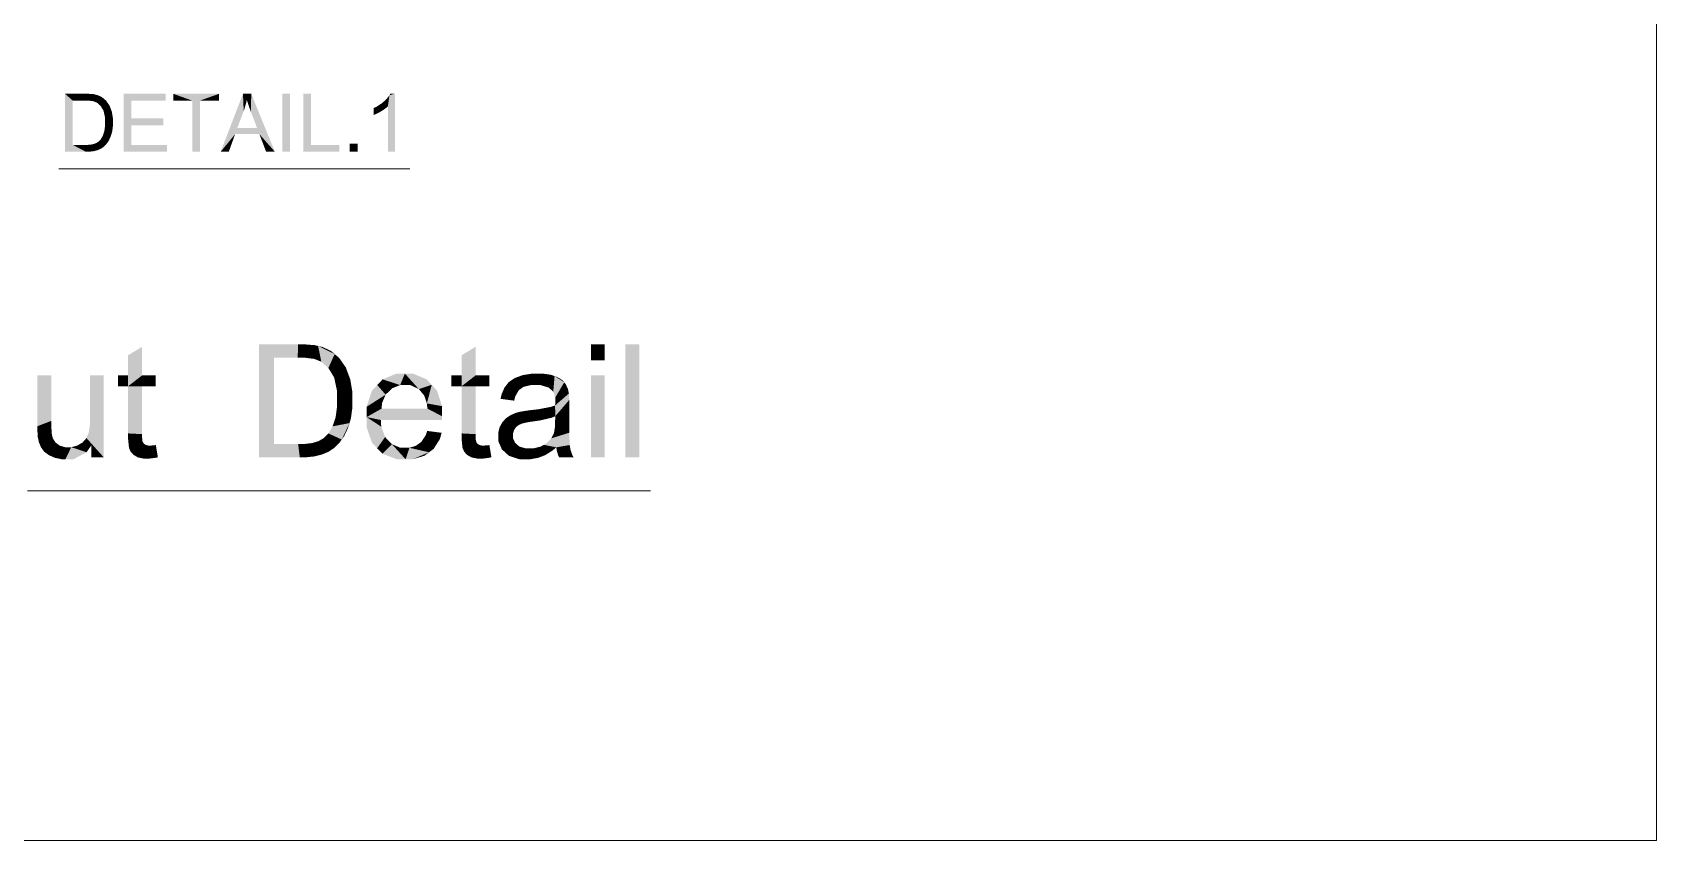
# Model space of a CAD drawing. Header units: millimetres. Extents: x 2 to 579, y 1 to 405.
# Drawn here: x 214.17 to 244.4, y 77.29 to 92.35 of the extents above; entities that cross this region are included whole.
import ezdxf

# ---------------------------------------------------------------- set-up
doc = ezdxf.new("R2010")
doc.units = ezdxf.units.MM
doc.linetypes.add('XKITLINE00', pattern=[0])
doc.layers.add('LinkedObject', color=7, linetype='Continuous', lineweight=0)

# ---------------------------------------------------------------- blocks, each defined once
blk = doc.blocks.new('*A4')
at = {"layer": 'LinkedObject'}
for points in [[(214.773, 91.204), (214.916, 91.077), (214.773, 90.124)], [(215.142, 91.077), (214.773, 91.204), (215.145, 91.204)], [(214.916, 91.077), (214.773, 91.204), (215.142, 91.077)], [(214.773, 90.124), (214.916, 91.077), (214.916, 90.252)], [(215.145, 91.204), (215.206, 91.077), (215.142, 91.077)], [(215.208, 91.204), (215.206, 91.077), (215.145, 91.204)], [(215.208, 91.204), (215.299, 91.066), (215.206, 91.077)], [(215.304, 91.197), (215.299, 91.066), (215.208, 91.204)], [(215.337, 91.189), (215.299, 91.066), (215.304, 91.197)], [(215.337, 91.189), (215.327, 91.055), (215.299, 91.066)], [(215.327, 91.055), (215.337, 91.189), (215.367, 91.039)], [(215.462, 91.14), (215.337, 91.189), (215.383, 91.178)], [(215.495, 91.112), (215.337, 91.189), (215.462, 91.14)], [(215.435, 90.978), (215.337, 91.189), (215.495, 91.112)], [(215.367, 91.039), (215.337, 91.189), (215.435, 90.978)], [(215.495, 91.112), (215.463, 90.933), (215.435, 90.978)], [(215.538, 91.075), (215.463, 90.933), (215.495, 91.112)], [(215.602, 90.983), (215.463, 90.933), (215.538, 91.075)], [(216.006, 90.746), (215.864, 90.124), (215.864, 91.204)], [(216.006, 90.746), (215.864, 91.204), (216.006, 91.077)], [(216.645, 91.077), (215.864, 91.204), (216.645, 91.204)], [(216.006, 91.077), (215.864, 91.204), (216.645, 91.077)], [(216.786, 91.204), (217.141, 91.077), (216.786, 91.077)], [(217.284, 91.077), (217.141, 91.077), (216.786, 91.204)], [(217.284, 91.077), (216.786, 91.204), (217.641, 91.204)], [(217.141, 90.124), (217.284, 91.077), (217.284, 90.124)], [(217.141, 91.077), (217.284, 91.077), (217.141, 90.124)], [(217.284, 91.077), (217.641, 91.204), (217.641, 91.077)], [(218.085, 91.204), (218.099, 90.884), (217.67, 90.124)], [(218.099, 90.884), (218.085, 91.204), (218.117, 90.936)], [(218.117, 90.936), (218.085, 91.204), (218.146, 91.039)], [(218.146, 91.039), (218.085, 91.204), (218.157, 91.091)], [(218.239, 91.204), (218.157, 91.091), (218.085, 91.204)], [(218.157, 91.091), (218.239, 91.204), (218.17, 91.047)], [(218.17, 91.047), (218.239, 91.204), (218.208, 90.935)], [(218.208, 90.935), (218.239, 91.204), (218.234, 90.866)], [(218.234, 90.866), (218.239, 91.204), (218.347, 90.568)], [(218.347, 90.568), (218.239, 91.204), (218.391, 90.452)], [(218.391, 90.452), (218.239, 91.204), (218.679, 90.124)], [(218.96, 91.204), (218.818, 90.124), (218.818, 91.204)], [(218.96, 90.124), (218.818, 90.124), (218.96, 91.204)], [(219.349, 91.204), (219.206, 90.124), (219.206, 91.204)], [(219.349, 90.252), (219.206, 90.124), (219.349, 91.204)], [(220.696, 90.901), (220.573, 90.964), (220.67, 91.027)], [(220.712, 91.064), (220.782, 90.969), (220.67, 91.027)], [(220.67, 91.027), (220.782, 90.969), (220.696, 90.901)], [(220.782, 90.969), (220.712, 91.064), (220.753, 91.102)], [(220.812, 91.174), (220.782, 90.969), (220.753, 91.102)], [(220.782, 90.124), (220.812, 91.174), (220.915, 90.124)], [(220.782, 90.969), (220.812, 91.174), (220.782, 90.124)], [(220.915, 91.209), (220.812, 91.174), (220.829, 91.209)], [(220.915, 90.124), (220.812, 91.174), (220.915, 91.209)], [(215.463, 90.933), (215.602, 90.983), (215.49, 90.887)], [(215.49, 90.887), (215.602, 90.983), (215.623, 90.927)], [(215.623, 90.927), (215.518, 90.757), (215.49, 90.887)], [(215.644, 90.871), (215.518, 90.757), (215.623, 90.927)], [(215.665, 90.742), (215.518, 90.757), (215.644, 90.871)], [(215.665, 90.67), (215.518, 90.757), (215.665, 90.742)], [(215.518, 90.757), (215.665, 90.67), (215.518, 90.672)], [(216.006, 90.619), (215.864, 90.124), (216.006, 90.746)], [(216.605, 90.619), (216.006, 90.746), (216.605, 90.746)], [(216.006, 90.619), (216.006, 90.746), (216.605, 90.619)], [(217.67, 90.124), (218.099, 90.884), (217.98, 90.568)], [(220.573, 90.964), (220.618, 90.855), (220.518, 90.938)], [(220.518, 90.938), (220.618, 90.855), (220.518, 90.809)], [(220.518, 90.809), (220.618, 90.855), (220.548, 90.821)], [(220.618, 90.855), (220.573, 90.964), (220.657, 90.878)], [(220.657, 90.878), (220.573, 90.964), (220.696, 90.901)], [(220.696, 90.901), (220.782, 90.969), (220.758, 90.946)], [(215.476, 90.421), (215.563, 90.295), (215.436, 90.353)], [(215.636, 90.452), (215.476, 90.421), (215.504, 90.507)], [(215.622, 90.405), (215.476, 90.421), (215.636, 90.452)], [(215.585, 90.326), (215.476, 90.421), (215.622, 90.405)], [(215.563, 90.295), (215.476, 90.421), (215.585, 90.326)], [(215.518, 90.611), (215.665, 90.609), (215.504, 90.507)], [(215.504, 90.507), (215.665, 90.609), (215.636, 90.452)], [(215.665, 90.67), (215.518, 90.611), (215.518, 90.672)], [(215.665, 90.609), (215.518, 90.611), (215.665, 90.67)], [(215.636, 90.452), (215.665, 90.609), (215.651, 90.5)], [(216.006, 90.252), (215.864, 90.124), (216.006, 90.619)], [(217.939, 90.452), (217.67, 90.124), (217.98, 90.568)], [(217.67, 90.124), (217.939, 90.452), (217.821, 90.124)], [(217.98, 90.568), (218.391, 90.452), (217.939, 90.452)], [(218.347, 90.568), (218.391, 90.452), (217.98, 90.568)], [(218.391, 90.452), (218.679, 90.124), (218.516, 90.124)], [(214.916, 90.252), (215.162, 90.124), (214.773, 90.124)], [(215.146, 90.252), (215.162, 90.124), (214.916, 90.252)], [(215.146, 90.252), (215.211, 90.124), (215.162, 90.124)], [(215.2, 90.252), (215.211, 90.124), (215.146, 90.252)], [(215.336, 90.143), (215.2, 90.252), (215.283, 90.262)], [(215.298, 90.134), (215.2, 90.252), (215.336, 90.143)], [(215.211, 90.124), (215.2, 90.252), (215.298, 90.134)], [(215.314, 90.272), (215.336, 90.143), (215.283, 90.262)], [(215.344, 90.282), (215.336, 90.143), (215.314, 90.272)], [(215.336, 90.143), (215.344, 90.282), (215.373, 90.152)], [(215.465, 90.197), (215.344, 90.282), (215.393, 90.31)], [(215.438, 90.179), (215.344, 90.282), (215.465, 90.197)], [(215.373, 90.152), (215.344, 90.282), (215.438, 90.179)], [(215.411, 90.328), (215.491, 90.215), (215.393, 90.31)], [(215.393, 90.31), (215.491, 90.215), (215.465, 90.197)], [(215.563, 90.295), (215.411, 90.328), (215.436, 90.353)], [(215.54, 90.264), (215.411, 90.328), (215.563, 90.295)], [(215.491, 90.215), (215.411, 90.328), (215.54, 90.264)], [(215.864, 90.124), (216.006, 90.252), (216.669, 90.124)], [(216.669, 90.124), (216.006, 90.252), (216.669, 90.252)], [(219.206, 90.124), (219.349, 90.252), (219.88, 90.124)], [(219.88, 90.124), (219.349, 90.252), (219.88, 90.252)], [(220.223, 90.276), (220.071, 90.124), (220.071, 90.276)], [(220.223, 90.124), (220.071, 90.124), (220.223, 90.276)], [(216.207, 86.49), (215.948, 85.957), (215.948, 86.334)], [(215.948, 85.957), (216.207, 86.49), (215.948, 85.757)], [(216.207, 85.957), (215.948, 85.757), (216.207, 86.49)], [(218.384, 86.536), (218.662, 86.288), (218.384, 84.43)], [(219.105, 86.288), (218.384, 86.536), (219.109, 86.536)], [(218.662, 86.288), (218.384, 86.536), (219.105, 86.288)], [(219.109, 86.536), (219.229, 86.288), (219.105, 86.288)], [(219.232, 86.536), (219.229, 86.288), (219.109, 86.536)], [(219.232, 86.536), (219.409, 86.266), (219.229, 86.288)], [(219.419, 86.521), (219.409, 86.266), (219.232, 86.536)], [(219.484, 86.506), (219.409, 86.266), (219.419, 86.521)], [(219.484, 86.506), (219.465, 86.244), (219.409, 86.266)], [(219.465, 86.244), (219.484, 86.506), (219.543, 86.214)], [(219.728, 86.41), (219.484, 86.506), (219.574, 86.485)], [(219.792, 86.355), (219.484, 86.506), (219.728, 86.41)], [(219.675, 86.095), (219.484, 86.506), (219.792, 86.355)], [(219.543, 86.214), (219.484, 86.506), (219.675, 86.095)], [(222.415, 86.49), (222.156, 85.957), (222.156, 86.334)], [(222.156, 85.957), (222.415, 86.49), (222.156, 85.757)], [(222.415, 85.957), (222.156, 85.757), (222.415, 86.49)], [(224.82, 86.536), (224.561, 86.239), (224.561, 86.536)], [(224.82, 86.239), (224.561, 86.239), (224.82, 86.536)], [(225.465, 86.536), (225.205, 84.43), (225.205, 86.536)], [(225.465, 84.43), (225.205, 84.43), (225.465, 86.536)], [(218.384, 84.43), (218.662, 86.288), (218.662, 84.679)], [(219.792, 86.355), (219.729, 86.007), (219.675, 86.095)], [(219.875, 86.285), (219.729, 86.007), (219.792, 86.355)], [(220, 86.105), (219.729, 86.007), (219.875, 86.285)], [(214.518, 85.957), (214.258, 85.011), (214.258, 85.957)], [(214.518, 85.111), (214.258, 85.011), (214.518, 85.957)], [(215.495, 85.957), (215.236, 85.14), (215.236, 85.957)], [(215.495, 84.43), (215.236, 85.14), (215.495, 85.957)], [(215.756, 85.957), (215.948, 85.757), (215.756, 85.757)], [(215.948, 85.957), (215.948, 85.757), (215.756, 85.957)], [(216.207, 85.757), (215.948, 85.757), (216.207, 85.957)], [(216.463, 85.757), (216.207, 85.957), (216.463, 85.957)], [(216.207, 85.757), (216.207, 85.957), (216.463, 85.757)], [(219.729, 86.007), (220, 86.105), (219.783, 85.918)], [(219.783, 85.918), (220, 86.105), (220.041, 85.995)], [(220.041, 85.995), (219.837, 85.664), (219.783, 85.918)], [(220.082, 85.886), (219.837, 85.664), (220.041, 85.995)], [(220.124, 85.635), (219.837, 85.664), (220.082, 85.886)], [(220.684, 85.884), (220.862, 85.718), (220.585, 85.778)], [(221.099, 85.991), (220.684, 85.884), (220.941, 85.991)], [(221.011, 85.778), (220.684, 85.884), (221.099, 85.991)], [(220.862, 85.718), (220.684, 85.884), (221.011, 85.778)], [(221.011, 85.778), (221.099, 85.991), (221.1, 85.778)], [(221.099, 85.991), (221.199, 85.778), (221.1, 85.778)], [(221.501, 85.886), (221.099, 85.991), (221.251, 85.991)], [(221.598, 85.782), (221.099, 85.991), (221.501, 85.886)], [(221.359, 85.703), (221.099, 85.991), (221.598, 85.782)], [(221.199, 85.778), (221.099, 85.991), (221.359, 85.703)], [(221.964, 85.957), (222.156, 85.757), (221.964, 85.757)], [(222.156, 85.957), (222.156, 85.757), (221.964, 85.957)], [(222.415, 85.757), (222.156, 85.757), (222.415, 85.957)], [(222.672, 85.757), (222.415, 85.957), (222.672, 85.957)], [(222.415, 85.757), (222.415, 85.957), (222.672, 85.757)], [(223.148, 85.91), (223.305, 85.744), (223.033, 85.833)], [(223.222, 85.937), (223.305, 85.744), (223.148, 85.91)], [(223.47, 85.991), (223.222, 85.937), (223.297, 85.964)], [(223.439, 85.776), (223.222, 85.937), (223.47, 85.991)], [(223.305, 85.744), (223.222, 85.937), (223.439, 85.776)], [(223.439, 85.776), (223.47, 85.991), (223.53, 85.776)], [(223.53, 85.776), (223.47, 85.991), (223.628, 85.776)], [(223.568, 85.991), (223.628, 85.776), (223.47, 85.991)], [(223.825, 85.968), (223.568, 85.991), (223.666, 85.991)], [(223.886, 85.945), (223.568, 85.991), (223.825, 85.968)], [(223.775, 85.732), (223.568, 85.991), (223.886, 85.945)], [(223.628, 85.776), (223.568, 85.991), (223.775, 85.732)], [(223.775, 85.732), (223.886, 85.945), (223.825, 85.688)], [(223.825, 85.688), (223.886, 85.945), (223.861, 85.656)], [(223.886, 85.945), (223.898, 85.545), (223.861, 85.656)], [(224.065, 85.829), (223.898, 85.545), (223.886, 85.945)], [(224.037, 85.864), (223.886, 85.945), (223.947, 85.922)], [(224.065, 85.829), (223.886, 85.945), (224.037, 85.864)], [(224.82, 85.957), (224.561, 84.43), (224.561, 85.957)], [(224.82, 84.43), (224.561, 84.43), (224.82, 85.957)], [(215.948, 84.877), (216.207, 85.757), (216.207, 84.863)], [(215.948, 85.757), (216.207, 85.757), (215.948, 84.877)], [(220.124, 85.495), (219.837, 85.664), (220.124, 85.635)], [(219.837, 85.664), (220.124, 85.495), (219.837, 85.499)], [(220.585, 85.778), (220.387, 85.373), (220.486, 85.672)], [(220.741, 85.599), (220.387, 85.373), (220.585, 85.778)], [(220.673, 85.44), (220.387, 85.373), (220.741, 85.599)], [(220.585, 85.778), (220.862, 85.718), (220.741, 85.599)], [(221.359, 85.703), (221.598, 85.782), (221.42, 85.629)], [(221.598, 85.782), (221.46, 85.58), (221.42, 85.629)], [(221.46, 85.58), (221.598, 85.782), (221.509, 85.436)], [(221.509, 85.436), (221.598, 85.782), (221.792, 85.385)], [(221.792, 85.385), (221.598, 85.782), (221.695, 85.678)], [(222.156, 84.877), (222.415, 85.757), (222.415, 84.863)], [(222.156, 85.757), (222.415, 85.757), (222.156, 84.877)], [(222.994, 85.783), (222.88, 85.521), (222.954, 85.733)], [(223.218, 85.68), (222.88, 85.521), (222.994, 85.783)], [(222.954, 85.733), (222.88, 85.521), (222.898, 85.602)], [(223.154, 85.568), (222.88, 85.521), (223.218, 85.68)], [(222.88, 85.521), (223.154, 85.568), (223.133, 85.487)], [(223.033, 85.833), (223.305, 85.744), (222.994, 85.783)], [(223.218, 85.68), (222.994, 85.783), (223.262, 85.712)], [(223.262, 85.712), (222.994, 85.783), (223.305, 85.744)], [(223.897, 85.425), (224.152, 85.62), (223.896, 85.399)], [(223.896, 85.399), (224.152, 85.62), (223.898, 85.197)], [(223.898, 85.459), (224.152, 85.62), (223.897, 85.425)], [(224.094, 85.794), (223.898, 85.545), (224.065, 85.829)], [(224.134, 85.706), (223.898, 85.545), (224.094, 85.794)], [(224.146, 85.653), (223.898, 85.545), (224.134, 85.706)], [(223.898, 85.545), (224.146, 85.653), (224.152, 85.62)], [(223.898, 85.545), (224.152, 85.62), (223.898, 85.466)], [(223.898, 85.466), (224.152, 85.62), (223.898, 85.459)], [(224.159, 85.501), (223.898, 85.197), (224.152, 85.62)], [(219.837, 85.38), (220.124, 85.375), (219.81, 85.177)], [(219.81, 85.177), (220.124, 85.375), (220.068, 85.069)], [(220.124, 85.495), (219.837, 85.38), (219.837, 85.499)], [(220.124, 85.375), (219.837, 85.38), (220.124, 85.495)], [(220.068, 85.069), (220.124, 85.375), (220.096, 85.162)], [(220.387, 85.373), (220.673, 85.44), (220.667, 85.34)], [(220.667, 85.34), (220.387, 85.181), (220.387, 85.373)], [(220.667, 85.34), (221.792, 85.196), (220.387, 85.181)], [(221.518, 85.34), (221.792, 85.196), (220.667, 85.34)], [(221.509, 85.436), (221.792, 85.385), (221.518, 85.34)], [(221.792, 85.196), (221.518, 85.34), (221.792, 85.385)], [(223.155, 85.257), (223.217, 85.033), (223.062, 85.214)], [(223.206, 85.271), (223.217, 85.033), (223.155, 85.257)], [(223.244, 85.281), (223.283, 85.062), (223.206, 85.271)], [(223.217, 85.033), (223.206, 85.271), (223.25, 85.047)], [(223.25, 85.047), (223.206, 85.271), (223.283, 85.062)], [(223.359, 85.3), (223.396, 85.087), (223.244, 85.281)], [(223.244, 85.281), (223.396, 85.087), (223.283, 85.062)], [(223.436, 85.31), (223.475, 85.099), (223.359, 85.3)], [(223.359, 85.3), (223.475, 85.099), (223.396, 85.087)], [(223.592, 85.328), (223.616, 85.119), (223.436, 85.31)], [(223.436, 85.31), (223.616, 85.119), (223.475, 85.099)], [(223.822, 85.373), (223.898, 85.197), (223.592, 85.328)], [(223.592, 85.328), (223.898, 85.197), (223.616, 85.119)], [(223.896, 85.399), (223.898, 85.197), (223.822, 85.373)], [(224.159, 85.414), (223.896, 85.102), (223.898, 85.197)], [(224.159, 85.07), (223.896, 85.102), (224.159, 85.414)], [(224.159, 85.414), (223.898, 85.197), (224.159, 85.501)], [(214.258, 85.011), (214.518, 85.111), (214.518, 85.01)], [(214.258, 85.011), (214.518, 85.01), (214.258, 84.929)], [(214.518, 85.01), (214.266, 84.808), (214.258, 84.929)], [(214.525, 84.873), (214.266, 84.808), (214.518, 85.01)], [(215.236, 85.042), (215.495, 84.43), (215.215, 84.893)], [(215.236, 85.14), (215.495, 84.43), (215.236, 85.042)], [(219.677, 84.876), (220.068, 85.069), (219.924, 84.763)], [(219.754, 85.009), (220.068, 85.069), (219.677, 84.876)], [(219.782, 85.093), (220.068, 85.069), (219.754, 85.009)], [(220.068, 85.069), (219.782, 85.093), (219.81, 85.177)], [(219.924, 84.763), (220.068, 85.069), (219.968, 84.823)], [(219.968, 84.823), (220.068, 85.069), (220.04, 84.977)], [(221.792, 85.185), (220.387, 85.181), (221.792, 85.196)], [(221.791, 85.15), (220.387, 85.181), (221.792, 85.185)], [(220.387, 85.181), (220.583, 84.602), (220.387, 84.995)], [(220.659, 85.002), (220.583, 84.602), (220.387, 85.181)], [(220.659, 85.002), (220.387, 85.181), (220.652, 85.127)], [(221.79, 85.127), (220.387, 85.181), (221.791, 85.15)], [(220.652, 85.127), (220.387, 85.181), (221.79, 85.127)], [(220.387, 84.995), (220.583, 84.602), (220.485, 84.706)], [(220.731, 84.809), (220.583, 84.602), (220.659, 85.002)], [(222.887, 85.038), (222.836, 84.833), (222.862, 84.991)], [(223.13, 84.935), (222.836, 84.833), (222.887, 85.038)], [(222.862, 84.991), (222.836, 84.833), (222.836, 84.889)], [(222.913, 85.084), (223.148, 84.963), (222.887, 85.038)], [(222.887, 85.038), (223.148, 84.963), (223.13, 84.935)], [(222.979, 85.158), (223.148, 84.963), (222.913, 85.084)], [(223.166, 84.991), (222.979, 85.158), (223.021, 85.186)], [(223.148, 84.963), (222.979, 85.158), (223.166, 84.991)], [(223.062, 85.214), (223.217, 85.033), (223.021, 85.186)], [(223.021, 85.186), (223.217, 85.033), (223.166, 84.991)], [(223.616, 85.119), (223.898, 85.197), (223.827, 85.168)], [(223.875, 84.887), (224.159, 85.07), (224.159, 84.89)], [(223.896, 85.016), (224.159, 85.07), (223.875, 84.887)], [(224.159, 85.07), (223.896, 85.016), (223.896, 85.102)], [(214.266, 84.808), (214.525, 84.873), (214.274, 84.77)], [(214.274, 84.77), (214.525, 84.873), (214.533, 84.838)], [(214.545, 84.787), (214.274, 84.77), (214.533, 84.838)], [(214.274, 84.77), (214.545, 84.787), (214.286, 84.713)], [(214.286, 84.713), (214.545, 84.787), (214.326, 84.617)], [(214.326, 84.617), (214.545, 84.787), (214.354, 84.578)], [(214.354, 84.578), (214.545, 84.787), (214.597, 84.707)], [(214.354, 84.578), (214.597, 84.707), (214.382, 84.539)], [(214.382, 84.539), (214.597, 84.707), (214.469, 84.474)], [(214.469, 84.474), (214.597, 84.707), (214.528, 84.448)], [(214.528, 84.448), (214.597, 84.707), (214.636, 84.678)], [(214.676, 84.649), (214.528, 84.448), (214.636, 84.678)], [(214.998, 84.649), (215.174, 84.526), (214.889, 84.62)], [(215.049, 84.679), (215.174, 84.526), (214.998, 84.649)], [(215.1, 84.709), (215.174, 84.526), (215.049, 84.679)], [(215.263, 84.656), (215.1, 84.709), (215.172, 84.79)], [(215.174, 84.526), (215.1, 84.709), (215.263, 84.656)], [(215.193, 84.842), (215.495, 84.43), (215.172, 84.79)], [(215.172, 84.79), (215.495, 84.43), (215.263, 84.656)], [(215.215, 84.893), (215.495, 84.43), (215.193, 84.842)], [(215.263, 84.656), (215.495, 84.43), (215.263, 84.43)], [(216.207, 84.863), (215.948, 84.76), (215.948, 84.877)], [(216.207, 84.807), (215.948, 84.76), (216.207, 84.863)], [(216.207, 84.807), (215.979, 84.571), (215.948, 84.76)], [(215.948, 84.76), (215.979, 84.571), (215.963, 84.607)], [(216.213, 84.736), (215.979, 84.571), (216.207, 84.807)], [(216.22, 84.72), (215.979, 84.571), (216.213, 84.736)], [(215.979, 84.571), (216.22, 84.72), (216.227, 84.704)], [(215.979, 84.571), (216.227, 84.704), (215.995, 84.535)], [(215.995, 84.535), (216.227, 84.704), (216.049, 84.476)], [(216.049, 84.476), (216.227, 84.704), (216.088, 84.454)], [(216.088, 84.454), (216.227, 84.704), (216.249, 84.679)], [(216.249, 84.679), (216.127, 84.431), (216.088, 84.454)], [(216.264, 84.67), (216.127, 84.431), (216.249, 84.679)], [(216.279, 84.661), (216.127, 84.431), (216.264, 84.67)], [(216.127, 84.431), (216.279, 84.661), (216.236, 84.409)], [(216.236, 84.409), (216.279, 84.661), (216.306, 84.409)], [(216.306, 84.409), (216.279, 84.661), (216.323, 84.651)], [(216.323, 84.651), (216.349, 84.409), (216.306, 84.409)], [(216.351, 84.651), (216.349, 84.409), (216.323, 84.651)], [(216.351, 84.651), (216.447, 84.421), (216.349, 84.409)], [(216.373, 84.651), (216.447, 84.421), (216.351, 84.651)], [(216.447, 84.421), (216.373, 84.651), (216.429, 84.656)], [(216.501, 84.432), (216.429, 84.656), (216.463, 84.66)], [(216.447, 84.421), (216.429, 84.656), (216.501, 84.432)], [(218.662, 84.679), (219.143, 84.43), (218.384, 84.43)], [(219.112, 84.679), (219.143, 84.43), (218.662, 84.679)], [(219.112, 84.679), (219.239, 84.43), (219.143, 84.43)], [(219.216, 84.679), (219.239, 84.43), (219.112, 84.679)], [(219.481, 84.466), (219.216, 84.679), (219.379, 84.698)], [(219.408, 84.448), (219.216, 84.679), (219.481, 84.466)], [(219.239, 84.43), (219.216, 84.679), (219.408, 84.448)], [(219.439, 84.717), (219.481, 84.466), (219.379, 84.698)], [(219.498, 84.737), (219.481, 84.466), (219.439, 84.717)], [(219.481, 84.466), (219.498, 84.737), (219.555, 84.484)], [(219.733, 84.572), (219.498, 84.737), (219.592, 84.791)], [(219.681, 84.537), (219.498, 84.737), (219.733, 84.572)], [(219.555, 84.484), (219.498, 84.737), (219.681, 84.537)], [(219.628, 84.827), (219.785, 84.606), (219.592, 84.791)], [(219.592, 84.791), (219.785, 84.606), (219.733, 84.572)], [(219.924, 84.763), (219.628, 84.827), (219.677, 84.876)], [(219.88, 84.702), (219.628, 84.827), (219.924, 84.763)], [(219.785, 84.606), (219.628, 84.827), (219.88, 84.702)], [(220.583, 84.602), (220.731, 84.809), (220.681, 84.499)], [(220.794, 84.743), (220.681, 84.499), (220.731, 84.809)], [(220.858, 84.676), (220.681, 84.499), (220.794, 84.743)], [(220.858, 84.676), (221.113, 84.396), (220.681, 84.499)], [(221.018, 84.609), (221.113, 84.396), (220.858, 84.676)], [(221.356, 84.684), (221.635, 84.59), (221.305, 84.647)], [(221.406, 84.721), (221.635, 84.59), (221.356, 84.684)], [(221.406, 84.721), (221.783, 84.889), (221.635, 84.59)], [(221.486, 84.841), (221.783, 84.889), (221.406, 84.721)], [(221.783, 84.889), (221.486, 84.841), (221.515, 84.923)], [(221.635, 84.59), (221.783, 84.889), (221.751, 84.772)], [(222.415, 84.863), (222.156, 84.76), (222.156, 84.877)], [(222.415, 84.807), (222.156, 84.76), (222.415, 84.863)], [(222.415, 84.807), (222.188, 84.571), (222.156, 84.76)], [(222.156, 84.76), (222.188, 84.571), (222.172, 84.607)], [(222.422, 84.736), (222.188, 84.571), (222.415, 84.807)], [(222.429, 84.72), (222.188, 84.571), (222.422, 84.736)], [(222.188, 84.571), (222.429, 84.72), (222.435, 84.704)], [(222.188, 84.571), (222.435, 84.704), (222.203, 84.535)], [(222.203, 84.535), (222.435, 84.704), (222.258, 84.476)], [(222.258, 84.476), (222.435, 84.704), (222.297, 84.454)], [(222.297, 84.454), (222.435, 84.704), (222.457, 84.679)], [(222.457, 84.679), (222.335, 84.431), (222.297, 84.454)], [(222.473, 84.67), (222.335, 84.431), (222.457, 84.679)], [(222.488, 84.661), (222.335, 84.431), (222.473, 84.67)], [(222.335, 84.431), (222.488, 84.661), (222.444, 84.409)], [(222.444, 84.409), (222.488, 84.661), (222.515, 84.409)], [(222.515, 84.409), (222.488, 84.661), (222.531, 84.651)], [(222.531, 84.651), (222.558, 84.409), (222.515, 84.409)], [(222.56, 84.651), (222.558, 84.409), (222.531, 84.651)], [(222.56, 84.651), (222.655, 84.421), (222.558, 84.409)], [(222.581, 84.651), (222.655, 84.421), (222.56, 84.651)], [(222.655, 84.421), (222.581, 84.651), (222.637, 84.656)], [(222.71, 84.432), (222.637, 84.656), (222.672, 84.66)], [(222.655, 84.421), (222.637, 84.656), (222.71, 84.432)], [(223.112, 84.874), (222.836, 84.833), (223.13, 84.935)], [(222.836, 84.833), (223.112, 84.874), (223.112, 84.84)], [(223.112, 84.788), (222.836, 84.833), (223.112, 84.84)], [(222.836, 84.833), (223.112, 84.788), (222.836, 84.737)], [(222.836, 84.737), (223.112, 84.788), (222.904, 84.581)], [(222.904, 84.581), (223.112, 84.788), (222.971, 84.519)], [(222.971, 84.519), (223.112, 84.788), (223.151, 84.702)], [(223.151, 84.702), (223.039, 84.458), (222.971, 84.519)], [(223.19, 84.668), (223.039, 84.458), (223.151, 84.702)], [(223.229, 84.633), (223.039, 84.458), (223.19, 84.668)], [(223.919, 84.618), (223.626, 84.631), (223.684, 84.664)], [(223.742, 84.697), (224.167, 84.661), (223.684, 84.664)], [(224.167, 84.661), (223.919, 84.618), (223.684, 84.664)], [(223.742, 84.697), (224.159, 84.89), (224.167, 84.661)], [(223.827, 84.786), (224.159, 84.89), (223.742, 84.697)], [(223.855, 84.843), (224.159, 84.89), (223.827, 84.786)], [(224.159, 84.89), (223.855, 84.843), (223.875, 84.887)], [(223.919, 84.618), (224.167, 84.661), (223.925, 84.564)], [(223.925, 84.564), (224.167, 84.661), (224.175, 84.614)], [(214.528, 84.448), (214.676, 84.649), (214.586, 84.422)], [(214.586, 84.422), (214.676, 84.649), (214.712, 84.396)], [(214.779, 84.396), (214.676, 84.649), (214.773, 84.62)], [(214.712, 84.396), (214.676, 84.649), (214.779, 84.396)], [(214.831, 84.62), (214.779, 84.396), (214.773, 84.62)], [(214.889, 84.62), (215.174, 84.526), (214.779, 84.396)], [(214.889, 84.62), (214.779, 84.396), (214.831, 84.62)], [(214.779, 84.396), (215.174, 84.526), (214.932, 84.396)], [(220.681, 84.499), (221.113, 84.396), (220.946, 84.396)], [(221.113, 84.609), (221.113, 84.396), (221.018, 84.609)], [(221.184, 84.609), (221.549, 84.526), (221.113, 84.396)], [(221.184, 84.609), (221.113, 84.396), (221.113, 84.609)], [(221.113, 84.396), (221.549, 84.526), (221.246, 84.396)], [(221.305, 84.647), (221.549, 84.526), (221.184, 84.609)], [(221.246, 84.396), (221.549, 84.526), (221.464, 84.461)], [(221.549, 84.526), (221.305, 84.647), (221.635, 84.59)], [(223.039, 84.458), (223.229, 84.633), (223.231, 84.396)], [(223.357, 84.396), (223.229, 84.633), (223.344, 84.599)], [(223.231, 84.396), (223.229, 84.633), (223.357, 84.396)], [(223.344, 84.599), (223.433, 84.396), (223.357, 84.396)], [(223.419, 84.599), (223.433, 84.396), (223.344, 84.599)], [(223.493, 84.599), (223.433, 84.396), (223.419, 84.599)], [(223.433, 84.396), (223.493, 84.599), (223.575, 84.421)], [(223.642, 84.446), (223.493, 84.599), (223.626, 84.631)], [(223.575, 84.421), (223.493, 84.599), (223.642, 84.446)], [(223.847, 84.557), (223.626, 84.631), (223.919, 84.618)], [(223.708, 84.471), (223.626, 84.631), (223.847, 84.557)], [(223.642, 84.446), (223.626, 84.631), (223.708, 84.471)], [(224.175, 84.614), (223.951, 84.47), (223.925, 84.564)], [(224.184, 84.566), (223.951, 84.47), (224.175, 84.614)], [(224.184, 84.566), (223.971, 84.43), (223.951, 84.47)], [(224.216, 84.474), (223.971, 84.43), (224.184, 84.566)], [(223.971, 84.43), (224.216, 84.474), (224.241, 84.43)]]:
    blk.add_hatch(color=7, dxfattribs=at).paths.add_polyline_path(points, flags=17)
at = {"layer": 'LinkedObject', "color": 2, "linetype": 'XKITLINE00', "lineweight": 0}
for p, q in [((244.399, 148.785), (244.399, 77.293)), ((244.399, 77.293), (160.246, 77.293))]:
    blk.add_line(p, q, dxfattribs=at)
at = {"layer": 'LinkedObject', "color": 7, "linetype": 'XKITLINE00', "lineweight": 0}
for p, q in [((214.656, 89.805), (215.745, 89.805)), ((215.745, 89.805), (216.75, 89.805)), ((216.75, 89.805), (217.672, 89.805)), ((217.672, 89.805), (218.677, 89.805)), ((218.677, 89.805), (219.096, 89.805)), ((219.096, 89.805), (219.934, 89.805)), ((219.934, 89.805), (220.353, 89.805)), ((220.353, 89.805), (221.191, 89.805)), ((214.071, 83.807), (215.705, 83.807)), ((215.705, 83.807), (216.522, 83.807)), ((216.522, 83.807), (217.34, 83.807)), ((217.34, 83.807), (218.157, 83.807)), ((218.157, 83.807), (220.28, 83.807)), ((220.28, 83.807), (221.914, 83.807)), ((221.914, 83.807), (222.731, 83.807)), ((222.731, 83.807), (224.365, 83.807)), ((224.365, 83.807), (225.018, 83.807)), ((225.018, 83.807), (225.671, 83.807))]:
    blk.add_line(p, q, dxfattribs=at)

msp = doc.modelspace()

# ---------------------------------------------------------------- block references
at = {"lineweight": 0}
msp.add_blockref('*A4', (0, 0), dxfattribs=at)

doc.saveas('drawing.dxf')
